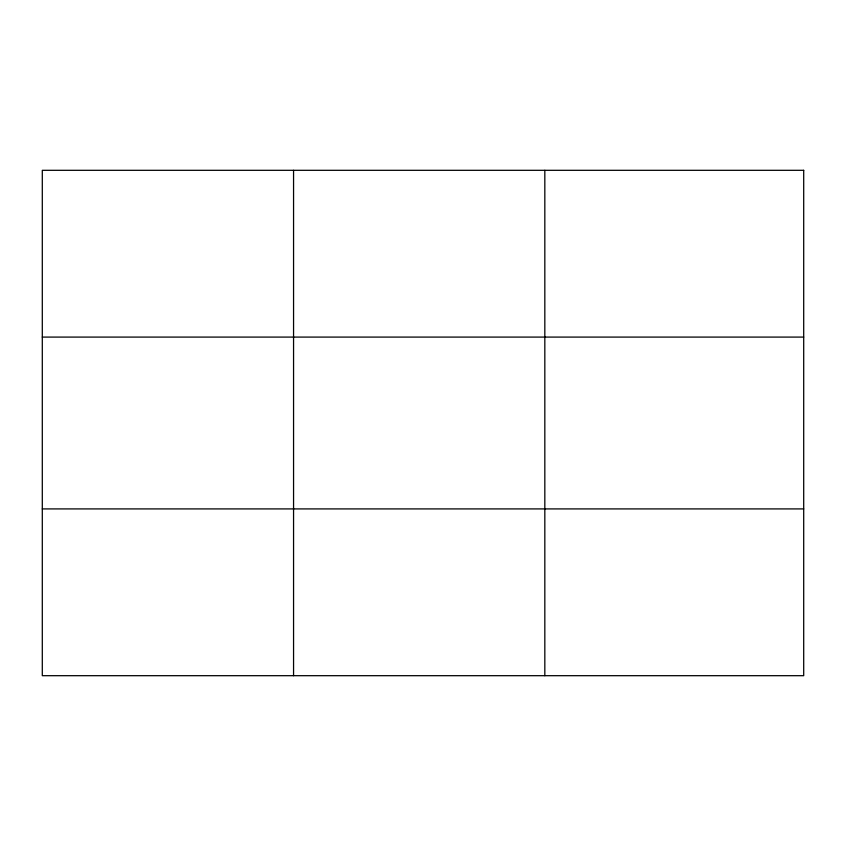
<?xml version="1.0" encoding="UTF-8"?>
<svg xmlns="http://www.w3.org/2000/svg" width="846" height="846" viewBox="0 0 846 846"><rect width="100%" height="100%" fill="white"/><g stroke="black" fill="none" stroke-linecap="round" stroke-linejoin="round"><path stroke-width="1.27" d="M293.562 170.31L293.562 675.69M544.824 170.31L544.824 675.69M42.3 337.089L803.7 337.089M42.3 508.911L803.7 508.911M803.7 170.31L803.7 675.69L42.3 675.69L42.3 170.31L803.7 170.31"/></g></svg>
